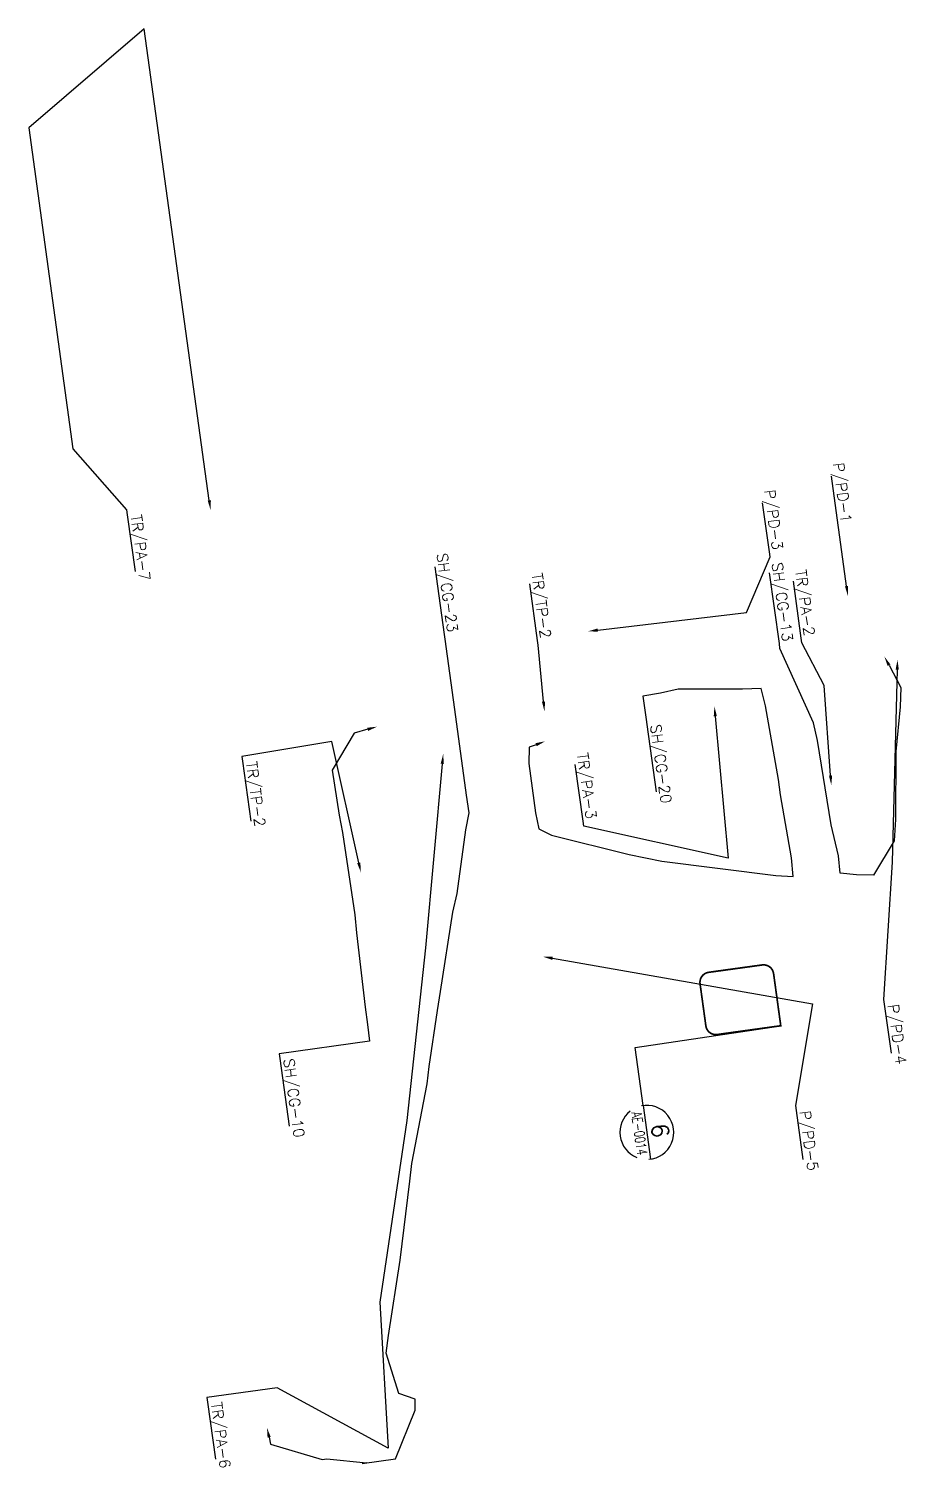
# Model space of a CAD drawing. Extents: x 67043 to 67233, y 53719 to 53942.
# Drawn here: x 67043.3 to 67108.4, y 53835.9 to 53942.5 of the extents above; entities that cross this region are included whole.
import ezdxf
from ezdxf import colors
from ezdxf.entities.mleader import LeaderData, LeaderLine
from ezdxf.enums import TextEntityAlignment as Align
from ezdxf.math import Vec2, Vec3

# ---------------------------------------------------------------- set-up
doc = ezdxf.new("R2010")
doc.units = 0
doc.header["$MEASUREMENT"] = 0
doc.linetypes.add('ACAD_ISO02W100', pattern=[15, 12, -3])
for name, color, linetype in [('0-ANNO-TEXT', 3, 'Continuous'), ('L-ANNO-LEDR-SPEC', 234, 'Continuous'), ('L-ANNO-SYMP @ 0.25', 240, 'Continuous')]:
    doc.layers.add(name, color=color, linetype=linetype)
doc.styles.add('$0$RomanS_B_3', font='', dxfattribs={"height": 303.322785})
doc.styles.add('ANNO-M', font='romans.shx', dxfattribs={"height": 5})
doc.styles.add('ANNO-S', font='romans.shx', dxfattribs={"height": 3})
doc.styles.get('$0$RomanS_B_3').set_extended_font_data('RomanS', bold=True)

# ---------------------------------------------------------------- blocks, each defined once
blk = doc.blocks.new('*U20')
at = {"linetype": 'ACAD_ISO02W100', "ltscale": 0.1, "const_width": 0.5}
blk.add_lwpolyline([(-28.88, 21.64), (-41.49, 21.64, -0.414214), (-44.49, 24.64), (-44.49, 40.65, -0.414214), (-41.49, 43.65), (-25.88, 43.65), (-25.88, 24.64, -0.414214)], format="xyb", close=True, dxfattribs=at)
for points in [[(-8, 0), (-25.35, 0), (-25.88, 43.65)], [(-8, 0), (8, 0)]]:
    blk.add_lwpolyline(points)
for start, end in [(356.4167, 183.5833), (210, 330)]:
    blk.add_arc((0, 0), 8, start, end)
at = {"layer": '0-ANNO-TEXT', "style": 'ANNO-M'}
blk.add_attdef('1', text='', height=5, dxfattribs=at).set_placement((0, 4), align=Align.MIDDLE_CENTER)
at = {"layer": '0-ANNO-TEXT', "style": 'ANNO-S', "width": 0.7}
blk.add_attdef('REF-NM', text='', height=3, dxfattribs=at).set_placement((0, -2.25), align=Align.MIDDLE_CENTER)

msp = doc.modelspace()

# ---------------------------------------------------------------- block references
at = {"layer": 'L-ANNO-SYMP @ 0.25', "xscale": 0.2499999999999998, "yscale": 0.2499999999999998, "zscale": 0.2499999999999998, "rotation": 277.8436995281511}
msp.add_blockref('*U20', (67089.14, 53860.68), dxfattribs=at).add_auto_attribs({'1': '6', 'REF-NM': 'AE-0014'})

# ---------------------------------------------------------------- leaders
at = {"layer": 'L-ANNO-LEDR-SPEC'}
ml = msp.add_multileader_mtext('Standard', dxfattribs=at)
ml.set_content('{\\C6;TR/PA-7}', color=256, style='$0$RomanS_B_3')
ml.set_leader_properties(color=256)
ml.build(insert=Vec2(0, 0))
ml.multileader.update_dxf_attribs({"text_left_attachment_type": 6, "text_right_attachment_type": 6, "dogleg_length": 0.36, "arrow_head_size": 0.72})
ctx = ml.context
ctx.base_point, ctx.char_height, ctx.arrow_head_size, ctx.landing_gap_size, ctx.plane_origin, ctx.plane_x_axis, ctx.plane_y_axis = Vec3(67050.62, 53906.44), 0.8, 0.72, 0.09, Vec3(67056.8, 53906.79), Vec3(0.136486, -0.990642), Vec3(0.990642, 0.136486)
ctx.left_attachment, ctx.right_attachment = 6, 6
notes = []
notes.append((ctx, [(0, (1, 1, 0), (67050.57, 53906.8), (0.136486, -0.990642), 0.36, [(0, [(67056.8, 53906.79), (67051.88, 53942.45), (67043.32, 53935.1), (67046.59, 53911.32)], 0, [])])]))
ctx.mtext.insert, ctx.mtext.text_direction, ctx.mtext.rotation, ctx.mtext.flow_direction = Vec3(67051.67, 53906.5), Vec3(0.136486, -0.990642), 4.849302, 5
ml = msp.add_multileader_mtext('Standard', dxfattribs=at)
ml.set_content('{\\C6;P/PD-1}', color=256, style='$0$RomanS_B_3')
ml.set_leader_properties(color=256)
ml.build(insert=Vec2(0, 0))
ml.multileader.update_dxf_attribs({"text_left_attachment_type": 6, "text_right_attachment_type": 6, "dogleg_length": 0.36, "arrow_head_size": 0.72})
ctx = ml.context
ctx.base_point, ctx.char_height, ctx.arrow_head_size, ctx.landing_gap_size, ctx.plane_origin, ctx.plane_x_axis, ctx.plane_y_axis = Vec3(67102.68, 53910.35), 0.8, 0.72, 0.09, Vec3(67104.04, 53900.44), Vec3(0.136486, -0.990642), Vec3(0.990642, 0.136486)
ctx.left_attachment, ctx.right_attachment, ctx.text_align_type = 6, 6, 2
notes.append((ctx, [(0, (1, 1, 0), (67103.37, 53905.32), (-0.136486, 0.990642), 0.36, [(0, [(67104.04, 53900.44)], 0, [])])]))
ctx.mtext.insert, ctx.mtext.text_direction, ctx.mtext.rotation, ctx.mtext.alignment, ctx.mtext.flow_direction = Vec3(67104.34, 53905.91), Vec3(0.136486, -0.990642), 4.849302, 3, 5
ml = msp.add_multileader_mtext('Standard', dxfattribs=at)
ml.set_content('{\\C6;P/PD-3}', color=256, style='$0$RomanS_B_3')
ml.set_leader_properties(color=256)
ml.build(insert=Vec2(0, 0))
ml.multileader.update_dxf_attribs({"text_left_attachment_type": 6, "text_right_attachment_type": 6, "dogleg_length": 0.36, "arrow_head_size": 0.72})
ctx = ml.context
ctx.base_point, ctx.char_height, ctx.arrow_head_size, ctx.landing_gap_size, ctx.plane_origin, ctx.plane_x_axis, ctx.plane_y_axis = Vec3(67097.55, 53908.57), 0.8, 0.72, 0.09, Vec3(67084.78, 53897.81), Vec3(0.136486, -0.990642), Vec3(0.990642, 0.136486)
ctx.left_attachment, ctx.right_attachment, ctx.text_align_type = 6, 6, 2
notes.append((ctx, [(0, (1, 1, 0), (67098.27, 53903.33), (-0.136486, 0.990642), 0.36, [(0, [(67084.78, 53897.81), (67096.53, 53899.19)], 0, [])])]))
ctx.mtext.insert, ctx.mtext.text_direction, ctx.mtext.rotation, ctx.mtext.alignment, ctx.mtext.flow_direction = Vec3(67099.24, 53903.91), Vec3(0.136486, -0.990642), 4.849302, 3, 5
ml = msp.add_multileader_mtext('Standard', dxfattribs=at)
ml.set_content('{\\C6;SH/CG-23}', color=256, style='$0$RomanS_B_3')
ml.set_leader_properties(color=256)
ml.build(insert=Vec2(0, 0))
ml.multileader.update_dxf_attribs({"text_left_attachment_type": 6, "text_right_attachment_type": 6, "dogleg_length": 0.36, "arrow_head_size": 0.72})
ctx = ml.context
ctx.base_point, ctx.char_height, ctx.arrow_head_size, ctx.landing_gap_size, ctx.plane_origin, ctx.plane_x_axis, ctx.plane_y_axis = Vec3(67073.22, 53904.21), 0.8, 0.72, 0.09, Vec3(67060.98, 53838.79), Vec3(0.136486, -0.990642), Vec3(0.990642, 0.136486)
ctx.left_attachment, ctx.right_attachment, ctx.text_align_type = 6, 6, 2
notes.append((ctx, [(0, (1, 1, 0), (67074.18, 53897.22), (-0.136486, 0.990642), 0.36, [(0, [(67060.98, 53838.79), (67061.25, 53837.59), (67065.06, 53836.44), (67065.42, 53836.49), (67068.36, 53836.19), (67068.03, 53836.14), (67070.5, 53836.48), (67071.96, 53840.09), (67071.96, 53840.92), (67070.75, 53841.34), (67069.82, 53844.32), (67069.98, 53845.64), (67070.86, 53851.21), (67071.56, 53857.07), (67071.71, 53858.38), (67072.86, 53864.28), (67073, 53865.55), (67073.62, 53869.71), (67073.83, 53871.11), (67074.76, 53876.99), (67075.08, 53878.39), (67075.73, 53883.09), (67075.96, 53884.35), (67075.78, 53885.66), (67074.97, 53891.48)], 0, [])])]))
ctx.mtext.insert, ctx.mtext.text_direction, ctx.mtext.rotation, ctx.mtext.alignment, ctx.mtext.flow_direction = Vec3(67075.15, 53897.81), Vec3(0.136486, -0.990642), 4.849302, 3, 5
ml = msp.add_multileader_mtext('Standard', dxfattribs=at)
ml.set_content('{\\C6;TR/TP-2}', color=256, style='$0$RomanS_B_3')
ml.set_leader_properties(color=256)
ml.build(insert=Vec2(0, 0))
ml.multileader.update_dxf_attribs({"text_left_attachment_type": 6, "text_right_attachment_type": 6, "dogleg_length": 0.36, "arrow_head_size": 0.72})
ctx = ml.context
ctx.base_point, ctx.char_height, ctx.arrow_head_size, ctx.landing_gap_size, ctx.plane_origin, ctx.plane_x_axis, ctx.plane_y_axis = Vec3(67080.28, 53902.54), 0.8, 0.72, 0.09, Vec3(67081.55, 53891.88), Vec3(0.136486, -0.990642), Vec3(0.990642, 0.136486)
ctx.left_attachment, ctx.right_attachment, ctx.text_align_type = 6, 6, 2
notes.append((ctx, [(0, (1, 1, 0), (67081.08, 53896.77), (-0.136486, 0.990642), 0.36, [(0, [(67081.55, 53891.88)], 0, [])])]))
ctx.mtext.insert, ctx.mtext.text_direction, ctx.mtext.rotation, ctx.mtext.alignment, ctx.mtext.flow_direction = Vec3(67082.05, 53897.36), Vec3(0.136486, -0.990642), 4.849302, 3, 5
ml = msp.add_multileader_mtext('Standard', dxfattribs=at)
ml.set_content('{\\C6;SH/CG-13 }', color=256, style='$0$RomanS_B_3')
ml.set_leader_properties(color=256)
ml.build(insert=Vec2(0, 0))
ml.multileader.update_dxf_attribs({"text_left_attachment_type": 6, "text_right_attachment_type": 6, "dogleg_length": 0.36, "arrow_head_size": 0.72})
ctx = ml.context
ctx.base_point, ctx.char_height, ctx.arrow_head_size, ctx.landing_gap_size, ctx.plane_origin, ctx.plane_x_axis, ctx.plane_y_axis = Vec3(67098.05, 53903.52), 0.8, 0.72, 0.09, Vec3(67106.75, 53895.93), Vec3(0.136486, -0.990642), Vec3(0.990642, 0.136486)
ctx.left_attachment, ctx.right_attachment, ctx.text_align_type = 6, 6, 2
notes.append((ctx, [(0, (1, 1, 0), (67099.01, 53896.54), (-0.136486, 0.990642), 0.36, [(0, [(67106.75, 53895.93), (67107.98, 53893.65), (67107.92, 53892.22), (67107.59, 53888.91), (67107.58, 53883.86), (67107.48, 53882.29), (67105.95, 53879.75), (67104.67, 53879.76), (67103.48, 53879.88), (67103.34, 53881.16), (67102.81, 53883.46), (67101.8, 53889.72), (67101.5, 53891.03)], 0, [])])]))
ctx.mtext.insert, ctx.mtext.text_direction, ctx.mtext.rotation, ctx.mtext.alignment, ctx.mtext.flow_direction = Vec3(67099.99, 53897.12), Vec3(0.136486, -0.990642), 4.849302, 3, 5
ml = msp.add_multileader_mtext('Standard', dxfattribs=at)
ml.set_content('{\\C6;TR/PA-2}', color=256, style='$0$RomanS_B_3')
ml.set_leader_properties(color=256)
ml.build(insert=Vec2(0, 0))
ml.multileader.update_dxf_attribs({"text_left_attachment_type": 6, "text_right_attachment_type": 6, "dogleg_length": 0.36, "arrow_head_size": 0.72})
ctx = ml.context
ctx.base_point, ctx.char_height, ctx.arrow_head_size, ctx.landing_gap_size, ctx.plane_origin, ctx.plane_x_axis, ctx.plane_y_axis = Vec3(67099.83, 53902.79), 0.8, 0.72, 0.09, Vec3(67102.81, 53886.4), Vec3(0.136486, -0.990642), Vec3(0.990642, 0.136486)
ctx.left_attachment, ctx.right_attachment, ctx.text_align_type = 6, 6, 2
notes.append((ctx, [(0, (1, 1, 0), (67100.63, 53896.95), (-0.136486, 0.990642), 0.36, [(0, [(67102.81, 53886.4), (67102.29, 53893.8)], 0, [])])]))
ctx.mtext.insert, ctx.mtext.text_direction, ctx.mtext.rotation, ctx.mtext.alignment, ctx.mtext.flow_direction = Vec3(67101.61, 53897.54), Vec3(0.136486, -0.990642), 4.849302, 3, 5
ml = msp.add_multileader_mtext('Standard', dxfattribs=at)
ml.set_content('{\\C6;P/PD-4}', color=256, style='$0$RomanS_B_3')
ml.set_leader_properties(color=256)
ml.build(insert=Vec2(0, 0))
ml.multileader.update_dxf_attribs({"text_left_attachment_type": 6, "text_right_attachment_type": 6, "dogleg_length": 0.36, "arrow_head_size": 0.72})
ctx = ml.context
ctx.base_point, ctx.char_height, ctx.arrow_head_size, ctx.landing_gap_size, ctx.plane_origin, ctx.plane_x_axis, ctx.plane_y_axis = Vec3(67106.74, 53870.18), 0.8, 0.72, 0.09, Vec3(67107.72, 53895.69), Vec3(0.136486, -0.990642), Vec3(0.990642, 0.136486)
ctx.left_attachment, ctx.right_attachment = 6, 6
notes.append((ctx, [(0, (1, 1, 0), (67106.69, 53870.53), (0.136486, -0.990642), 0.36, [(0, [(67107.72, 53895.69), (67107.33, 53880.71)], 0, [])])]))
ctx.mtext.insert, ctx.mtext.text_direction, ctx.mtext.rotation, ctx.mtext.flow_direction = Vec3(67107.79, 53870.23), Vec3(0.136486, -0.990642), 4.849302, 5
ml = msp.add_multileader_mtext('Standard', dxfattribs=at)
ml.set_content('{\\C6;SH/CG-20}', color=256, style='$0$RomanS_B_3')
ml.set_leader_properties(color=256)
ml.build(insert=Vec2(0, 0))
ml.multileader.update_dxf_attribs({"text_left_attachment_type": 6, "text_right_attachment_type": 6, "dogleg_length": 0.36, "arrow_head_size": 0.72})
ctx = ml.context
ctx.base_point, ctx.char_height, ctx.arrow_head_size, ctx.landing_gap_size, ctx.plane_origin, ctx.plane_x_axis, ctx.plane_y_axis = Vec3(67089.13, 53890.9), 0.8, 0.72, 0.09, Vec3(67081.6, 53889.66), Vec3(0.136486, -0.990642), Vec3(0.990642, 0.136486)
ctx.left_attachment, ctx.right_attachment = 6, 6
notes.append((ctx, [(0, (1, 1, 0), (67089.08, 53891.26), (0.136486, -0.990642), 0.36, [(0, [(67081.6, 53889.66), (67080.42, 53889.21), (67080.39, 53888), (67080.89, 53884.35), (67081.12, 53883.17), (67082.08, 53882.71), (67087.82, 53881.26), (67090.26, 53880.77), (67098.69, 53879.71), (67099.99, 53879.65), (67099.86, 53881.03), (67099.04, 53885.7), (67098.91, 53886.82), (67097.93, 53892.28), (67097.62, 53893.57), (67096.22, 53893.51), (67091.45, 53893.52), (67090.16, 53893.22), (67088.84, 53892.99)], 0, [])])]))
ctx.mtext.insert, ctx.mtext.text_direction, ctx.mtext.rotation, ctx.mtext.flow_direction = Vec3(67090.18, 53890.96), Vec3(0.136486, -0.990642), 4.849302, 5
ml = msp.add_multileader_mtext('Standard', dxfattribs=at)
ml.set_content('{\\C6;TR/PA-3}', color=256, style='$0$RomanS_B_3')
ml.set_leader_properties(color=256)
ml.build(insert=Vec2(0, 0))
ml.multileader.update_dxf_attribs({"text_left_attachment_type": 6, "text_right_attachment_type": 6, "dogleg_length": 0.36, "arrow_head_size": 0.72})
ctx = ml.context
ctx.base_point, ctx.char_height, ctx.arrow_head_size, ctx.landing_gap_size, ctx.plane_origin, ctx.plane_x_axis, ctx.plane_y_axis = Vec3(67083.65, 53889.23), 0.8, 0.72, 0.09, Vec3(67094.15, 53892.23), Vec3(0.136486, -0.990642), Vec3(0.990642, 0.136486)
ctx.left_attachment, ctx.right_attachment, ctx.text_align_type = 6, 6, 2
notes.append((ctx, [(0, (1, 1, 0), (67084.46, 53883.38), (-0.136486, 0.990642), 0.36, [(0, [(67094.15, 53892.23), (67095.16, 53881)], 0, [])])]))
ctx.mtext.insert, ctx.mtext.text_direction, ctx.mtext.rotation, ctx.mtext.alignment, ctx.mtext.flow_direction = Vec3(67085.43, 53883.97), Vec3(0.136486, -0.990642), 4.849302, 3, 5
ml = msp.add_multileader_mtext('Standard', dxfattribs=at)
ml.set_content('{\\C6;SH/CG-10}', color=256, style='$0$RomanS_B_3')
ml.set_leader_properties(color=256)
ml.build(insert=Vec2(0, 0))
ml.multileader.update_dxf_attribs({"text_left_attachment_type": 6, "text_right_attachment_type": 6, "dogleg_length": 0.36, "arrow_head_size": 0.72})
ctx = ml.context
ctx.base_point, ctx.char_height, ctx.arrow_head_size, ctx.landing_gap_size, ctx.plane_origin, ctx.plane_x_axis, ctx.plane_y_axis = Vec3(67061.93, 53866.15), 0.8, 0.72, 0.09, Vec3(67069.14, 53890.74), Vec3(0.136486, -0.990642), Vec3(0.990642, 0.136486)
ctx.left_attachment, ctx.right_attachment = 6, 6
notes.append((ctx, [(0, (1, 1, 0), (67061.88, 53866.51), (0.136486, -0.990642), 0.36, [(0, [(67069.14, 53890.74), (67067.43, 53890.26), (67065.8, 53887.51), (67066.34, 53884.19), (67066.58, 53882.91), (67067.48, 53876.8), (67067.61, 53875.46), (67068.25, 53869.96), (67068.42, 53868.67), (67068.59, 53867.43)], 0, [])])]))
ctx.mtext.insert, ctx.mtext.text_direction, ctx.mtext.rotation, ctx.mtext.flow_direction = Vec3(67062.98, 53866.2), Vec3(0.136486, -0.990642), 4.849302, 5
ml = msp.add_multileader_mtext('Standard', dxfattribs=at)
ml.set_content('{\\C6;TR/TP-2 }', color=256, style='$0$RomanS_B_3')
ml.set_leader_properties(color=256)
ml.build(insert=Vec2(0, 0))
ml.multileader.update_dxf_attribs({"text_left_attachment_type": 6, "text_right_attachment_type": 6, "dogleg_length": 0.36, "arrow_head_size": 0.72})
ctx = ml.context
ctx.base_point, ctx.char_height, ctx.arrow_head_size, ctx.landing_gap_size, ctx.plane_origin, ctx.plane_x_axis, ctx.plane_y_axis = Vec3(67059.17, 53888.17), 0.8, 0.72, 0.09, Vec3(67067.94, 53879.95), Vec3(0.136486, -0.990642), Vec3(0.990642, 0.136486)
ctx.left_attachment, ctx.right_attachment = 6, 6
notes.append((ctx, [(0, (1, 1, 0), (67059.12, 53888.53), (0.136486, -0.990642), 0.36, [(0, [(67067.94, 53879.95), (67065.78, 53889.64)], 0, [])])]))
ctx.mtext.insert, ctx.mtext.text_direction, ctx.mtext.rotation, ctx.mtext.flow_direction = Vec3(67060.21, 53888.22), Vec3(0.136486, -0.990642), 4.849302, 5
ml = msp.add_multileader_mtext('Standard', dxfattribs=at)
ml.set_content('{\\C6;TR/PA-6}', color=256, style='$0$RomanS_B_3')
ml.set_leader_properties(color=256)
ml.build(insert=Vec2(0, 0))
ml.multileader.update_dxf_attribs({"text_left_attachment_type": 6, "text_right_attachment_type": 6, "dogleg_length": 0.36, "arrow_head_size": 0.72})
ctx = ml.context
ctx.base_point, ctx.char_height, ctx.arrow_head_size, ctx.landing_gap_size, ctx.plane_origin, ctx.plane_x_axis, ctx.plane_y_axis = Vec3(67056.58, 53840.68), 0.8, 0.72, 0.09, Vec3(67074.04, 53888.71), Vec3(0.136486, -0.990642), Vec3(0.990642, 0.136486)
ctx.left_attachment, ctx.right_attachment = 6, 6
notes.append((ctx, [(0, (1, 1, 0), (67056.53, 53841.04), (0.136486, -0.990642), 0.36, [(0, [(67074.04, 53888.71), (67072.73, 53874.36), (67071.35, 53861.55), (67069.34, 53848.11), (67069.97, 53837.28), (67061.73, 53841.76)], 0, [])])]))
ctx.mtext.insert, ctx.mtext.text_direction, ctx.mtext.rotation, ctx.mtext.flow_direction = Vec3(67057.62, 53840.74), Vec3(0.136486, -0.990642), 4.849302, 5
ml = msp.add_multileader_mtext('Standard', dxfattribs=at)
ml.set_content('{\\C6;P/PD-5}', color=256, style='$0$RomanS_B_3')
ml.set_leader_properties(color=256)
ml.build(insert=Vec2(0, 0))
ml.multileader.update_dxf_attribs({"text_left_attachment_type": 6, "text_right_attachment_type": 6, "dogleg_length": 0.36, "arrow_head_size": 0.72})
ctx = ml.context
ctx.base_point, ctx.char_height, ctx.arrow_head_size, ctx.landing_gap_size, ctx.plane_origin, ctx.plane_x_axis, ctx.plane_y_axis = Vec3(67100.21, 53862.3), 0.8, 0.72, 0.09, Vec3(67081.44, 53873.7), Vec3(0.136486, -0.990642), Vec3(0.990642, 0.136486)
ctx.left_attachment, ctx.right_attachment = 6, 6
notes.append((ctx, [(0, (1, 1, 0), (67100.16, 53862.66), (0.136486, -0.990642), 0.36, [(0, [(67081.44, 53873.7), (67101.43, 53870.21)], 0, [])])]))
ctx.mtext.insert, ctx.mtext.text_direction, ctx.mtext.rotation, ctx.mtext.flow_direction = Vec3(67101.25, 53862.35), Vec3(0.136486, -0.990642), 4.849302, 5
for ctx, leaders in notes:
    for number, flags, end, landing, length, lines in leaders:
        leader = LeaderData()
        leader.index, (leader.has_last_leader_line, leader.has_dogleg_vector, leader.attachment_direction) = number, flags
        leader.last_leader_point, leader.dogleg_vector, leader.dogleg_length = Vec3(end), Vec3(landing), length
        for number, points, colour, breaks in lines:
            line = LeaderLine()
            line.index, line.vertices, line.color, line.breaks = number, Vec3.list(points), colors.encode_raw_color(colour), breaks
            leader.lines.append(line)
        ctx.leaders.append(leader)

doc.saveas('drawing.dxf')
